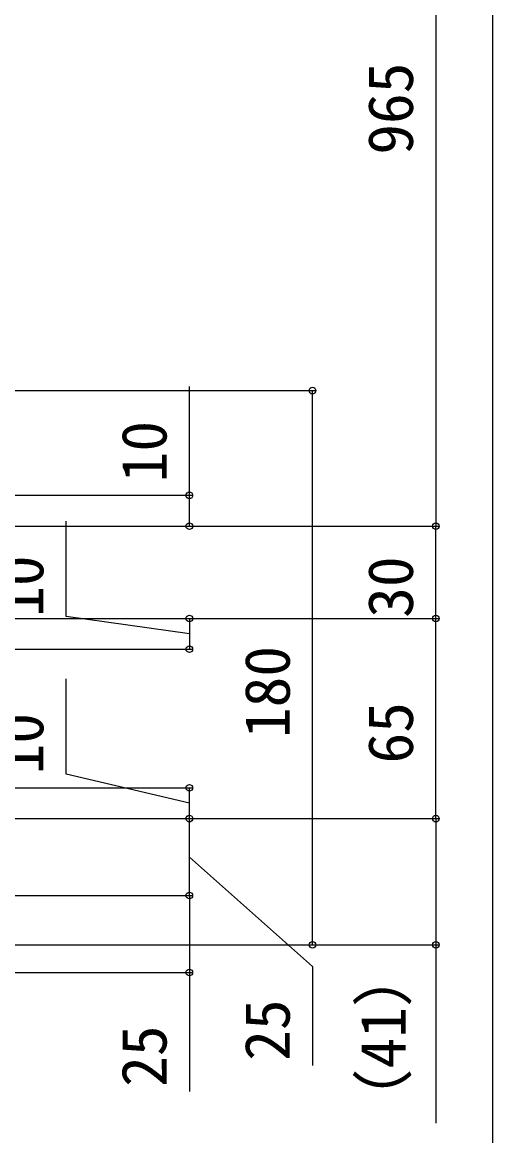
# Model space of a CAD drawing. Units: millimetres, scale not verified. Extents: x -875 to 875, y -1304 to 1297.
# Drawn here: x 722.3 to 875, y 187.8 to 549.4 of the extents above; entities that cross this region are included whole.
import ezdxf
from ezdxf.enums import TextEntityAlignment as Align

# ---------------------------------------------------------------- set-up
doc = ezdxf.new("R2010")
doc.units = ezdxf.units.MM
doc.header["$LTSCALE"] = 8
doc.layers.add('0-7_YKK_D', color=6, linetype='Continuous')
doc.layers.add('0-8_YKK_ZWAK', color=7, linetype='Continuous')
doc.styles.add('ＭＳ ゴシック', font='')
doc.styles.get('ＭＳ ゴシック').set_extended_font_data('MS Gothic')

msp = doc.modelspace()

# ---------------------------------------------------------------- linework, layer by layer
at = {"layer": '0-7_YKK_D'}
for p, q in [((856.5, 670.8), (856.5, 385.8)), ((634, 429.8), (817.5, 429.8)), ((816.5, 249.8), (816.5, 429.8)), ((553.5, 395.8), (777.5, 395.8)), ((553.2, 385.8), (857.5, 385.8)), ((553.2, 385.8), (777.5, 385.8)), ((856.5, 355.8), (856.5, 385.8)), ((643.8, 355.8), (857.5, 355.8)), ((643.8, 355.8), (857.5, 355.8)), ((643.8, 355.8), (777.5, 355.8)), ((776.5, 355.8), (776.5, 345.8)), ((856.5, 290.8), (856.5, 355.8)), ((553.2, 345.8), (777.5, 345.8)), ((553, 300.8), (777.5, 300.8)), ((776.5, 290.8), (776.5, 300.8)), ((643, 290.8), (777.5, 290.8)), ((643, 290.8), (857.5, 290.8)), ((643, 290.8), (777.5, 290.8)), ((643, 290.8), (857.5, 290.8)), ((776.5, 265.8), (776.5, 290.8)), ((553.2, 265.8), (777.5, 265.8)), ((553.2, 265.8), (777.5, 265.8)), ((697.5, 249.8), (857.5, 249.8)), ((697.5, 249.8), (817.5, 249.8)), ((543.5, 240.8), (777.5, 240.8))]:
    msp.add_line(p, q, dxfattribs=at)
for points in [[(776.5, 385.8), (776.5, 395.8), (776.5, 431.1)], [(776.5, 350.8), (736.5, 356.408), (736.5, 387.408)], [(776.5, 295.8), (736.5, 305.251), (736.5, 336.251)], [(856.5, 290.8), (856.5, 249.8), (856.5, 191.887)], [(776.5, 278.3), (816.5, 242.764), (816.5, 210.627)], [(776.5, 265.8), (776.5, 240.8), (776.5, 202.164)]]:
    msp.add_lwpolyline(points, dxfattribs=at)
for centre in [(816.5, 429.8), (776.5, 395.8), (776.5, 385.8), (856.5, 385.8), (856.5, 385.8), (776.5, 355.8), (856.5, 355.8), (856.5, 355.8), (776.5, 345.8), (776.5, 300.8), (776.5, 290.8), (776.5, 290.8), (856.5, 290.8), (856.5, 290.8), (776.5, 265.8), (776.5, 265.8), (816.5, 249.8), (856.5, 249.8), (776.5, 240.8)]:
    msp.add_circle(centre, 1.075, dxfattribs=at)
at = {"layer": '0-8_YKK_ZWAK'}
msp.add_lwpolyline([(-875, -1304.2), (875, -1304.2), (875, 1245.8)], dxfattribs=at)

# ---------------------------------------------------------------- texts
at = {"layer": '0-7_YKK_D', "style": 'ＭＳ ゴシック'}
for s, p in [('965', (853.5, 506.425)), ('10', (773.5, 400.032)), ('10', (733.5, 356.34)), ('30', (853.5, 356.027)), ('180', (813.5, 316.959)), ('65', (853.5, 308.698)), ('10', (733.5, 305.182)), ('（41）', (851.114, 189.659)), ('25', (813.5, 212.15)), ('25', (773.5, 203.686))]:
    msp.add_text(s, height=14.66, rotation=90, dxfattribs=at).set_placement(p, align=Align.BOTTOM_LEFT)

doc.saveas('drawing.dxf')
